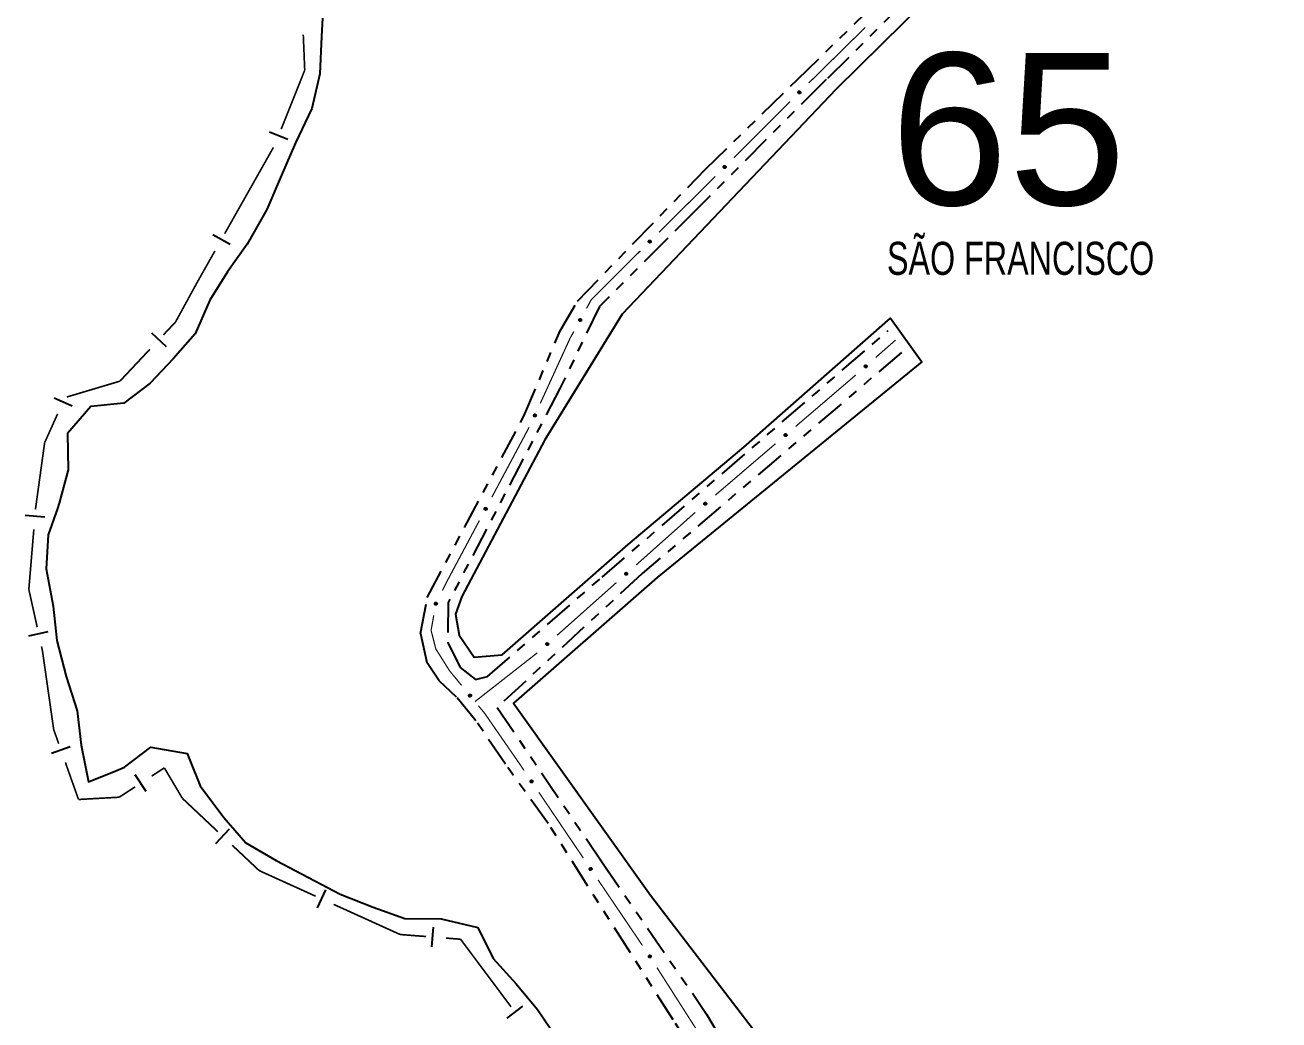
# Model space of a CAD drawing. Extents: x 207981 to 210201, y 4876477 to 4878908.
# Drawn here: x 208792.9 to 208982.8, y 4878590.2 to 4878740.9 of the extents above; entities that cross this region are included whole.
import ezdxf

# ---------------------------------------------------------------- set-up
doc = ezdxf.new("R2010")
doc.units = 0
doc.header["$LTSCALE"] = 1.5
doc.header["$MEASUREMENT"] = 0
doc.linetypes.add('TRACO_25', pattern=[8, 3, -1, 1, -1, 1, -1])
for name, color, linetype in [('HD-CURSO-PERENE', 170, 'CONTINUOUS'), ('LM-LIM-SETORES-BAIRROS', 250, 'CONTINUOUS'), ('LM-TXT-LSB', 7, 'CONTINUOUS'), ('RU-QUADRA', 210, 'CONTINUOUS'), ('SV-EIXO-RUA-N-PAV', 6, 'CONTINUOUS'), ('SV-RUA-NAO-PAV', 7, 'CONTINUOUS')]:
    doc.layers.add(name, color=color, linetype=linetype)
doc.styles.add('ARIAL', font='ARIAL.SHX')
doc.styles.add('SWIS', font='swissko.ttf')

msp = doc.modelspace()

# ---------------------------------------------------------------- linework, layer by layer
at = {"layer": 'HD-CURSO-PERENE', "linetype": 'Continuous'}
msp.add_polyline3d([(208837.975693, 4878741.917554, 2.24908), (208837.834932, 4878739.183551, 2.24908), (208837.543589, 4878733.514832, 2.24908), (208836.352268, 4878728.275995, 2.24908), (208833.870841, 4878723.057124, 2.24908), (208831.749519, 4878718.158188, 2.24908), (208829.548124, 4878712.969317, 2.24908), (208826.57665, 4878707.73044, 2.24908), (208823.565408, 4878703.501332, 2.24908), (208820.904184, 4878699.222244, 2.24908), (208818.672809, 4878694.133349, 2.24908), (208815.341644, 4878690.354132, 2.24908), (208811.880484, 4878686.644896, 2.24908), (208807.879438, 4878683.625491, 2.24908), (208802.898897, 4878683.13549, 2.24908), (208799.36764, 4878679.036341, 2.24908), (208799.436367, 4878673.537591, 2.24908), (208798.115082, 4878668.498706, 2.24908), (208797.83619, 4878667.704058, 2.24908), (208796.423816, 4878663.679762, 2.24908), (208796.112594, 4878658.540922, 2.24908), (208797.171373, 4878652.902227, 2.24908), (208797.750209, 4878647.683425, 2.24908), (208799.149065, 4878642.244692, 2.24908), (208800.797993, 4878637.025915, 2.24908), (208801.406838, 4878631.837107, 2.24908), (208802.535645, 4878626.288393, 2.24908), (208806.678416, 4878627.957056, 2.24908), (208807.996625, 4878628.488017, 2.24908), (208811.977681, 4878631.55741, 2.24908), (208817.47793, 4878630.597752, 2.24908), (208817.902352, 4878629.543895, 2.24908), (208819.466953, 4878625.658919, 2.24908), (208823.00615, 4878620.90008, 2.24908), (208826.38554, 4878617.031035, 2.24908), (208830.95531, 4878614.351747, 2.24908), (208835.855138, 4878611.802437, 2.24908), (208840.624957, 4878609.263121, 2.24908), (208845.64493, 4878607.293682, 2.24908), (208850.454941, 4878605.564184, 2.24908), (208855.965412, 4878605.554311, 2.24908), (208861.49558, 4878604.234735, 2.24908), (208863.82468, 4878599.505862, 2.24908), (208867.314097, 4878595.706804, 2.24908), (208870.513469, 4878591.827757, 2.24908), (208873.402729, 4878587.578788, 2.24908)], dxfattribs=at)
at = {"layer": 'LM-LIM-SETORES-BAIRROS', "const_width": 0.25}
for points in [[(208835.061661, 4878739.429955), (208835.266967, 4878734.434172)], [(208835.061661, 4878739.429955), (208835.266967, 4878734.434172)], [(208835.2822, 4878734.063509), (208831.710448, 4878725.121435)], [(208835.2822, 4878734.063509), (208831.710448, 4878725.121435)], [(208835.266967, 4878734.434172), (208835.2822, 4878734.063509)], [(208835.266967, 4878734.434172), (208835.2822, 4878734.063509)], [(208830.538933, 4878722.36361), (208823.16125, 4878709.303373)], [(208830.538933, 4878722.36361), (208823.16125, 4878709.303373)], [(208821.685713, 4878706.691325), (208819.226486, 4878702.337913)], [(208821.685713, 4878706.691325), (208819.226486, 4878702.337913)], [(208818.953322, 4878701.854349), (208815.867305, 4878696.196649)], [(208818.953322, 4878701.854349), (208815.867305, 4878696.196649)], [(208819.226486, 4878702.337913), (208818.953322, 4878701.854349)], [(208819.226486, 4878702.337913), (208818.953322, 4878701.854349)], [(208815.867305, 4878696.196649), (208815.723435, 4878695.932888)], [(208815.867305, 4878696.196649), (208815.723435, 4878695.932888)], [(208815.723435, 4878695.932888), (208813.874484, 4878693.965919)], [(208815.723435, 4878695.932888), (208813.874484, 4878693.965919)], [(208811.819754, 4878691.780036), (208807.710294, 4878687.408271)], [(208811.819754, 4878691.780036), (208807.710294, 4878687.408271)], [(208807.289838, 4878686.960977), (208799.252618, 4878684.567231)], [(208807.289838, 4878686.960977), (208799.252618, 4878684.567231)], [(208807.710294, 4878687.408271), (208807.289838, 4878686.960977)], [(208807.710294, 4878687.408271), (208807.289838, 4878686.960977)], [(208797.861681, 4878682.01419), (208796.220223, 4878678.366504)], [(208797.861681, 4878682.01419), (208796.220223, 4878678.366504)], [(208795.895216, 4878677.644267), (208794.637058, 4878668.522623)], [(208795.895216, 4878677.644267), (208794.637058, 4878668.522623)], [(208796.220223, 4878678.366504), (208795.895216, 4878677.644267)], [(208796.220223, 4878678.366504), (208795.895216, 4878677.644267)], [(208794.527273, 4878667.726685), (208794.510952, 4878667.530837)], [(208794.527273, 4878667.726685), (208794.510952, 4878667.530837)], [(208794.637058, 4878668.522623), (208794.527273, 4878667.726685)], [(208794.637058, 4878668.522623), (208794.527273, 4878667.726685)], [(208794.261816, 4878664.5412), (208793.514407, 4878655.572288)], [(208794.261816, 4878664.5412), (208793.514407, 4878655.572288)], [(208793.514407, 4878655.572288), (208793.501317, 4878655.415205)], [(208793.514407, 4878655.572288), (208793.501317, 4878655.415205)], [(208793.501317, 4878655.415205), (208794.768705, 4878649.711957)], [(208793.501317, 4878655.415205), (208794.768705, 4878649.711957)], [(208795.419496, 4878646.783395), (208795.55323, 4878646.181594)], [(208795.419496, 4878646.783395), (208795.55323, 4878646.181594)], [(208795.55323, 4878646.181594), (208797.163103, 4878634.912486)], [(208795.55323, 4878646.181594), (208797.163103, 4878634.912486)], [(208797.163103, 4878634.912486), (208797.263158, 4878634.212099)], [(208797.163103, 4878634.912486), (208797.263158, 4878634.212099)], [(208797.263158, 4878634.212099), (208798.029793, 4878632.051581)], [(208797.263158, 4878634.212099), (208798.029793, 4878632.051581)], [(208799.033023, 4878629.224298), (208800.705072, 4878624.512159)], [(208799.033023, 4878629.224298), (208800.705072, 4878624.512159)], [(208812.109175, 4878627.156016), (208813.786062, 4878628.245992)], [(208812.109175, 4878627.156016), (208813.786062, 4878628.245992)], [(208813.786062, 4878628.245992), (208814.020451, 4878628.398345)], [(208813.786062, 4878628.245992), (208814.020451, 4878628.398345)], [(208814.020451, 4878628.398345), (208816.426946, 4878624.337384)], [(208814.020451, 4878628.398345), (208816.426946, 4878624.337384)], [(208800.705072, 4878624.512159), (208801.024999, 4878623.610547)], [(208800.705072, 4878624.512159), (208801.024999, 4878623.610547)], [(208801.024999, 4878623.610547), (208807.059004, 4878623.945771)], [(208801.024999, 4878623.610547), (208807.059004, 4878623.945771)], [(208807.059004, 4878623.945771), (208807.180739, 4878623.952532)], [(208807.059004, 4878623.945771), (208807.180739, 4878623.952532)], [(208807.180739, 4878623.952532), (208809.593844, 4878625.52105)], [(208807.180739, 4878623.952532), (208809.593844, 4878625.52105)], [(208816.426946, 4878624.337384), (208816.756335, 4878623.78154)], [(208816.426946, 4878624.337384), (208816.756335, 4878623.78154)], [(208816.756335, 4878623.78154), (208822.111437, 4878618.741444)], [(208816.756335, 4878623.78154), (208822.111437, 4878618.741444)], [(208824.296037, 4878616.68535), (208827.937037, 4878613.258526)], [(208824.296037, 4878616.68535), (208827.937037, 4878613.258526)], [(208827.937037, 4878613.258526), (208828.383845, 4878612.838001)], [(208827.937037, 4878613.258526), (208828.383845, 4878612.838001)], [(208828.383845, 4878612.838001), (208836.93296, 4878608.962755)], [(208828.383845, 4878612.838001), (208836.93296, 4878608.962755)], [(208839.665348, 4878607.724185), (208849.684105, 4878603.182762)], [(208839.665348, 4878607.724185), (208849.684105, 4878603.182762)], [(208849.684105, 4878603.182762), (208849.726977, 4878603.163329)], [(208849.684105, 4878603.182762), (208849.726977, 4878603.163329)], [(208849.726977, 4878603.163329), (208853.667804, 4878602.854244)], [(208849.726977, 4878603.163329), (208853.667804, 4878602.854244)], [(208856.658619, 4878602.61967), (208858.652495, 4878602.463287)], [(208856.658619, 4878602.61967), (208858.652495, 4878602.463287)], [(208858.652495, 4878602.463287), (208858.878326, 4878602.445576)], [(208858.652495, 4878602.463287), (208858.878326, 4878602.445576)], [(208858.878326, 4878602.445576), (208866.524481, 4878592.213372)], [(208858.878326, 4878602.445576), (208866.524481, 4878592.213372)]]:
    msp.add_lwpolyline(points, dxfattribs=at)
at = {"layer": 'LM-LIM-SETORES-BAIRROS'}
for points in [[(208829.946524, 4878724.749181), (208832.732499, 4878723.636373)], [(208829.946524, 4878724.749181), (208832.732499, 4878723.636373)], [(208821.363381, 4878709.170458), (208823.975428, 4878707.694922)], [(208821.363381, 4878709.170458), (208823.975428, 4878707.694922)], [(208812.096633, 4878694.264657), (208814.282516, 4878692.209927)], [(208812.096633, 4878694.264657), (208814.282516, 4878692.209927)], [(208797.314529, 4878684.45358), (208800.050293, 4878683.222486)], [(208797.314529, 4878684.45358), (208800.050293, 4878683.222486)], [(208792.933088, 4878666.65886), (208795.922726, 4878666.409723)], [(208792.933088, 4878666.65886), (208795.922726, 4878666.409723)], [(208793.521355, 4878648.410374), (208796.449916, 4878649.061165)], [(208793.521355, 4878648.410374), (208796.449916, 4878649.061165)], [(208796.950562, 4878630.607538), (208799.777845, 4878631.610768)], [(208796.950562, 4878630.607538), (208799.777845, 4878631.610768)], [(208811.24977, 4878624.808373), (208809.614805, 4878627.323704)], [(208811.24977, 4878624.808373), (208809.614805, 4878627.323704)], [(208821.81159, 4878616.963779), (208823.867684, 4878619.148379)], [(208821.81159, 4878616.963779), (208823.867684, 4878619.148379)], [(208837.224471, 4878607.183704), (208838.463041, 4878609.916092)], [(208837.224471, 4878607.183704), (208838.463041, 4878609.916092)], [(208854.547455, 4878601.280645), (208854.782029, 4878604.27146)], [(208854.547455, 4878601.280645), (208854.782029, 4878604.27146)], [(208865.921501, 4878590.514426), (208868.324653, 4878592.310215)], [(208865.921501, 4878590.514426), (208868.324653, 4878592.310215)]]:
    msp.add_lwpolyline(points, dxfattribs=at)
at = {"layer": 'RU-QUADRA', "linetype": 'Continuous', "flags": 128}
msp.add_lwpolyline([(208964.06199, 4878786.602802), (208942.290119, 4878765.909845), (208946.519459, 4878761.510939), (208915.749769, 4878731.207126), (208883.349053, 4878697.09414), (208871.653628, 4878678.088192), (208859.087024, 4878654.333303), (208858.136329, 4878651.693881), (208858.645628, 4878648.494619), (208860.95505, 4878645.155429), (208865.1855, 4878645.525441), (208884.28103, 4878662.252074), (208901.795954, 4878676.959131), (208923.982403, 4878696.495196), (208928.711273, 4878689.886803), (208888.630238, 4878657.24331)], dxfattribs=at)
at = {"layer": 'RU-QUADRA', "linetype": 'Continuous'}
msp.add_lwpolyline([(208888.630238, 4878657.24331), (208866.903948, 4878638.21714), (208887.636, 4878609.109), (208911.443776, 4878578.031817), (208915.072365, 4878570.623581), (208920.058738, 4878553.187654), (208922.505468, 4878538.221109), (208927.360963, 4878517.056026), (208945.544921, 4878527.359097), (208953.606712, 4878532.083207), (208962.6487, 4878537.292228), (208983.433652, 4878550.909606), (209012.599132, 4878568.252632), (209027.653565, 4878577.204634), (209030.354632, 4878580.79388), (209030.385895, 4878586.21265), (209020.774007, 4878608.66759), (209017.43182, 4878616.475484), (209019.056587, 4878618.324129), (209022.049796, 4878619.42689), (209023.811533, 4878620.067765)], dxfattribs=at)
at = {"layer": 'SV-EIXO-RUA-N-PAV', "const_width": 0.18}
for points in [[(208920.157897, 4878740.532795), (208911.603913, 4878732.116778)], [(208908.770675, 4878729.293184), (208900.277605, 4878720.815698)], [(208897.446582, 4878717.989869), (208893.907803, 4878714.457583)], [(208893.529199, 4878714.079674), (208888.942613, 4878709.523329)], [(208893.907803, 4878714.457583), (208893.529199, 4878714.079674)], [(208886.104846, 4878706.704273), (208879.010428, 4878699.656632)], [(208878.698959, 4878699.347216), (208877.947278, 4878697.979156)], [(208879.010428, 4878699.656632), (208878.698959, 4878699.347216)], [(208876.021082, 4878694.473479), (208875.539533, 4878693.59706)], [(208875.439565, 4878693.41512), (208870.951352, 4878683.600236)], [(208875.539533, 4878693.59706), (208875.439565, 4878693.41512)], [(208921.73721, 4878690.53945), (208924.741373, 4878693.180473)], [(208924.741373, 4878693.180473), (208924.748755, 4878693.186962)], [(208909.614108, 4878680.098093), (208918.732068, 4878687.899555)], [(208869.259087, 4878679.976777), (208863.6143, 4878669.387331)], [(208897.456829, 4878669.696143), (208906.574788, 4878677.497605)], [(208861.732704, 4878665.857515), (208857.028714, 4878657.032977)], [(208885.454354, 4878659.116811), (208894.417829, 4878667.095289)], [(208856.893617, 4878656.779538), (208856.127628, 4878655.247561)], [(208857.028714, 4878657.032977), (208856.893617, 4878656.779538)], [(208873.503054, 4878648.47884), (208882.466529, 4878656.457318)], [(208854.82309, 4878651.509559), (208854.473708, 4878649.540313)], [(208854.473708, 4878649.540313), (208854.416478, 4878649.217746)], [(208854.416478, 4878649.217746), (208855.078786, 4878646.628722)], [(208855.078786, 4878646.628722), (208855.133545, 4878646.414667)], [(208855.133545, 4878646.414667), (208857.142077, 4878643.213568)], [(208861.060208, 4878638.429153), (208870.504879, 4878645.831734)], [(208857.142077, 4878643.213568), (208857.219556, 4878643.090086)], [(208857.219556, 4878643.090086), (208859.037938, 4878640.890068)], [(208861.586277, 4878637.806893), (208862.223362, 4878637.036099)], [(208862.223362, 4878637.036099), (208862.499774, 4878636.701675)], [(208862.499774, 4878636.701675), (208867.938254, 4878628.831874)], [(208867.938254, 4878628.831874), (208868.040742, 4878628.683567)], [(208868.040742, 4878628.683567), (208868.499887, 4878628.004496)], [(208870.740365, 4878624.690849), (208877.461797, 4878614.749906)], [(208879.702275, 4878611.436259), (208886.423708, 4878601.495316)], [(208888.616343, 4878598.150221), (208895.076347, 4878588.03744)]]:
    msp.add_lwpolyline(points, dxfattribs=at)
at = {"layer": 'SV-EIXO-RUA-N-PAV'}
for points in [[(208910.365644, 4878730.729692), (208910.366292, 4878730.680788), (208910.356849, 4878730.638625), (208910.338851, 4878730.605726), (208910.315367, 4878730.580801), (208910.288468, 4878730.558007), (208910.256279, 4878730.541009), (208910.216374, 4878730.530058), (208910.167321, 4878730.529063), (208910.124765, 4878730.541576), (208910.091567, 4878730.557495), (208910.064166, 4878730.580487), (208910.042461, 4878730.606988), (208910.025911, 4878730.641008), (208910.015207, 4878730.681556), (208910.015401, 4878730.730905), (208910.024942, 4878730.772177), (208910.043186, 4878730.803542), (208910.066475, 4878730.830942), (208910.094215, 4878730.853883), (208910.125909, 4878730.870386), (208910.166754, 4878730.88109), (208910.215459, 4878730.880253), (208910.256731, 4878730.871207), (208910.288344, 4878730.853408), (208910.314803, 4878730.829872), (208910.337993, 4878730.803172), (208910.356427, 4878730.771526), (208910.365644, 4878730.729692)], [(208899.041551, 4878719.426378), (208899.042199, 4878719.377474), (208899.032756, 4878719.33531), (208899.014758, 4878719.302411), (208898.991274, 4878719.277486), (208898.964376, 4878719.254692), (208898.932187, 4878719.237695), (208898.892282, 4878719.226743), (208898.843229, 4878719.225748), (208898.800672, 4878719.238261), (208898.767474, 4878719.25418), (208898.740074, 4878719.277172), (208898.718369, 4878719.303673), (208898.701818, 4878719.337693), (208898.691114, 4878719.378241), (208898.691308, 4878719.42759), (208898.70085, 4878719.468862), (208898.719094, 4878719.500227), (208898.742383, 4878719.527627), (208898.770122, 4878719.550569), (208898.801816, 4878719.567072), (208898.842661, 4878719.577775), (208898.891366, 4878719.576938), (208898.932638, 4878719.567892), (208898.964251, 4878719.550093), (208898.99071, 4878719.526558), (208899.0139, 4878719.499857), (208899.032334, 4878719.468211), (208899.041551, 4878719.426378)], [(208887.703243, 4878708.136966), (208887.703774, 4878708.088061), (208887.69423, 4878708.04592), (208887.676154, 4878708.013064), (208887.65261, 4878707.988195), (208887.625657, 4878707.965466), (208887.593428, 4878707.948545), (208887.553497, 4878707.937689), (208887.504441, 4878707.936811), (208887.461915, 4878707.949425), (208887.428755, 4878707.965424), (208887.40141, 4878707.988481), (208887.379768, 4878708.015034), (208887.363299, 4878708.049094), (208887.352692, 4878708.089667), (208887.353004, 4878708.139016), (208887.362644, 4878708.180265), (208887.380962, 4878708.211586), (208887.404317, 4878708.23893), (208887.432111, 4878708.261805), (208887.463844, 4878708.278233), (208887.504715, 4878708.288838), (208887.553417, 4878708.287885), (208887.594668, 4878708.27874), (208887.626238, 4878708.260866), (208887.652642, 4878708.237267), (208887.675767, 4878708.210512), (208887.694125, 4878708.178822), (208887.703243, 4878708.136966)], [(208877.149845, 4878696.299233), (208877.164165, 4878696.252468), (208877.16691, 4878696.209347), (208877.158848, 4878696.172724), (208877.143284, 4878696.142218), (208877.123848, 4878696.112803), (208877.097708, 4878696.08747), (208877.062468, 4878696.065779), (208877.015657, 4878696.051085), (208876.971299, 4878696.051177), (208876.934971, 4878696.05716), (208876.902227, 4878696.071557), (208876.873968, 4878696.090917), (208876.848551, 4878696.11894), (208876.826919, 4878696.154867), (208876.813282, 4878696.202295), (208876.810882, 4878696.244587), (208876.81961, 4878696.279807), (208876.834292, 4878696.312633), (208876.854496, 4878696.342426), (208876.880298, 4878696.367146), (208876.91651, 4878696.388862), (208876.9635, 4878696.4017), (208877.005654, 4878696.404576), (208877.040987, 4878696.396345), (208877.072979, 4878696.381163), (208877.10272, 4878696.362026), (208877.129279, 4878696.33681), (208877.149845, 4878696.299233)], [(208920.054537, 4878689.206748), (208920.056984, 4878689.255595), (208920.069077, 4878689.297076), (208920.08912, 4878689.32877), (208920.114135, 4878689.352159), (208920.142422, 4878689.373205), (208920.175622, 4878689.388132), (208920.21614, 4878689.396537), (208920.265157, 4878689.394425), (208920.306837, 4878689.379245), (208920.338961, 4878689.361257), (208920.364852, 4878689.336577), (208920.384836, 4878689.308756), (208920.399201, 4878689.273757), (208920.407317, 4878689.232612), (208920.404001, 4878689.183375), (208920.391867, 4878689.142789), (208920.371675, 4878689.112642), (208920.346699, 4878689.08677), (208920.317563, 4878689.06563), (208920.284889, 4878689.051165), (208920.243448, 4878689.043068), (208920.194894, 4878689.046985), (208920.154277, 4878689.058625), (208920.123854, 4878689.078388), (208920.098936, 4878689.103551), (208920.077483, 4878689.131665), (208920.061089, 4878689.164414), (208920.054537, 4878689.206748)], [(208870.279479, 4878681.866274), (208870.297195, 4878681.820687), (208870.3031, 4878681.777884), (208870.29775, 4878681.740767), (208870.284469, 4878681.709201), (208870.267246, 4878681.678438), (208870.243038, 4878681.651253), (208870.209486, 4878681.627032), (208870.163881, 4878681.608939), (208870.119637, 4878681.605772), (208870.082967, 4878681.60907), (208870.049254, 4878681.621023), (208870.019649, 4878681.638255), (208869.992243, 4878681.664335), (208869.968029, 4878681.698576), (208869.950946, 4878681.744874), (208869.945445, 4878681.786876), (208869.951563, 4878681.822641), (208869.963794, 4878681.856458), (208869.981754, 4878681.887654), (208870.005671, 4878681.914203), (208870.04019, 4878681.93852), (208870.08611, 4878681.954776), (208870.127939, 4878681.96074), (208870.16378, 4878681.955127), (208870.196802, 4878681.942335), (208870.227868, 4878681.925435), (208870.256208, 4878681.902239), (208870.279479, 4878681.866274)], [(208907.91371, 4878678.788082), (208907.916813, 4878678.836892), (208907.92946, 4878678.878207), (208907.949927, 4878678.90963), (208907.975254, 4878678.932681), (208908.00382, 4878678.953346), (208908.037217, 4878678.967826), (208908.077844, 4878678.975686), (208908.126829, 4878678.972917), (208908.168301, 4878678.957179), (208908.200181, 4878678.938762), (208908.225738, 4878678.913737), (208908.245348, 4878678.88565), (208908.259242, 4878678.850461), (208908.266806, 4878678.809212), (208908.262829, 4878678.760023), (208908.250152, 4878678.719604), (208908.229558, 4878678.68973), (208908.204237, 4878678.664196), (208908.17482, 4878678.643448), (208908.141954, 4878678.629424), (208908.100409, 4878678.621883), (208908.051912, 4878678.626451), (208908.011454, 4878678.638634), (208907.981299, 4878678.658804), (208907.956721, 4878678.684299), (208907.935647, 4878678.712698), (208907.919693, 4878678.745664), (208907.91371, 4878678.788082)], [(208862.83823, 4878667.697433), (208862.853142, 4878667.650853), (208862.856433, 4878667.607771), (208862.848835, 4878667.571048), (208862.83366, 4878667.540348), (208862.814598, 4878667.510688), (208862.788781, 4878667.485026), (208862.753819, 4878667.46289), (208862.707198, 4878667.447603), (208862.662843, 4878667.447133), (208862.626442, 4878667.452655), (208862.593518, 4878667.466635), (208862.565016, 4878667.485636), (208862.539246, 4878667.513334), (208862.51716, 4878667.548984), (208862.502923, 4878667.596235), (208862.499986, 4878667.638494), (208862.508267, 4878667.673821), (208862.522532, 4878667.706831), (208862.542356, 4878667.736878), (208862.567843, 4878667.761923), (208862.603777, 4878667.784096), (208862.6506, 4878667.797529), (208862.692715, 4878667.80094), (208862.728149, 4878667.793157), (208862.760332, 4878667.778381), (208862.790312, 4878667.759624), (208862.817189, 4878667.734746), (208862.83823, 4878667.697433)], [(208895.756431, 4878668.386132), (208895.759534, 4878668.434941), (208895.772181, 4878668.476257), (208895.792648, 4878668.507679), (208895.817974, 4878668.530731), (208895.846541, 4878668.551395), (208895.879938, 4878668.565875), (208895.920565, 4878668.573736), (208895.96955, 4878668.570967), (208896.011022, 4878668.555229), (208896.042902, 4878668.536812), (208896.068459, 4878668.511787), (208896.088069, 4878668.4837), (208896.101963, 4878668.448511), (208896.109527, 4878668.407262), (208896.10555, 4878668.358073), (208896.092873, 4878668.317654), (208896.072278, 4878668.28778), (208896.046957, 4878668.262246), (208896.017541, 4878668.241498), (208895.984675, 4878668.227473), (208895.94313, 4878668.219933), (208895.894632, 4878668.224501), (208895.854175, 4878668.236684), (208895.82402, 4878668.256854), (208895.799442, 4878668.282349), (208895.778368, 4878668.310748), (208895.762414, 4878668.343714), (208895.756431, 4878668.386132)], [(208883.779929, 4878657.77376), (208883.782075, 4878657.822621), (208883.793912, 4878657.864176), (208883.81376, 4878657.895994), (208883.83863, 4878657.919537), (208883.866786, 4878657.940757), (208883.899893, 4878657.955888), (208883.940359, 4878657.964542), (208883.989389, 4878657.962733), (208884.031161, 4878657.94781), (208884.063395, 4878657.93002), (208884.089438, 4878657.9055), (208884.109593, 4878657.877803), (208884.124173, 4878657.842893), (208884.132543, 4878657.801799), (208884.129531, 4878657.752542), (208884.117647, 4878657.711882), (208884.097642, 4878657.681611), (208884.072825, 4878657.655586), (208884.04382, 4878657.634267), (208884.011236, 4878657.619601), (208883.969846, 4878657.611248), (208883.921268, 4878657.614866), (208883.88058, 4878657.626255), (208883.850036, 4878657.645831), (208883.824964, 4878657.670839), (208883.803337, 4878657.698821), (208883.786742, 4878657.731468), (208883.779929, 4878657.77376)], [(208855.267032, 4878653.381634), (208855.295608, 4878653.341942), (208855.31205, 4878653.301985), (208855.316172, 4878653.264712), (208855.311227, 4878653.230825), (208855.302262, 4878653.196727), (208855.285639, 4878653.164343), (208855.259228, 4878653.132487), (208855.219613, 4878653.103542), (208855.177574, 4878653.089388), (208855.141248, 4878653.083392), (208855.105615, 4878653.086515), (208855.072636, 4878653.095778), (208855.039569, 4878653.114157), (208855.007547, 4878653.141238), (208854.979406, 4878653.181777), (208854.963555, 4878653.22106), (208854.960514, 4878653.257217), (208854.96388, 4878653.29302), (208854.97345, 4878653.327722), (208854.98995, 4878653.359417), (208855.017274, 4878653.391608), (208855.057654, 4878653.418853), (208855.096654, 4878653.43511), (208855.132759, 4878653.438658), (208855.167932, 4878653.43455), (208855.202242, 4878653.425975), (208855.235491, 4878653.41062), (208855.267032, 4878653.381634)], [(208871.828629, 4878647.13579), (208871.830775, 4878647.184651), (208871.842612, 4878647.226206), (208871.862459, 4878647.258023), (208871.88733, 4878647.281566), (208871.915486, 4878647.302786), (208871.948593, 4878647.317917), (208871.989059, 4878647.326571), (208872.038088, 4878647.324762), (208872.07986, 4878647.309839), (208872.112095, 4878647.292049), (208872.138137, 4878647.26753), (208872.158293, 4878647.239832), (208872.172873, 4878647.204922), (208872.181243, 4878647.163829), (208872.17823, 4878647.114571), (208872.166347, 4878647.073912), (208872.146341, 4878647.04364), (208872.121525, 4878647.017615), (208872.09252, 4878646.996296), (208872.059936, 4878646.98163), (208872.018546, 4878646.973278), (208871.969968, 4878646.976895), (208871.92928, 4878646.988285), (208871.898736, 4878647.00786), (208871.873664, 4878647.032869), (208871.852037, 4878647.06085), (208871.835441, 4878647.093497), (208871.828629, 4878647.13579)], [(208860.30542, 4878639.529359), (208860.35417, 4878639.525426), (208860.395264, 4878639.512076), (208860.426334, 4878639.491077), (208860.44895, 4878639.465362), (208860.469125, 4878639.436447), (208860.483034, 4878639.402808), (208860.490202, 4878639.362053), (208860.486599, 4878639.313123), (208860.470157, 4878639.271925), (208860.451199, 4878639.240363), (208860.425742, 4878639.215236), (208860.397325, 4878639.196107), (208860.361905, 4878639.182815), (208860.320533, 4878639.175955), (208860.271419, 4878639.180768), (208860.231221, 4878639.194132), (208860.201703, 4878639.215233), (208860.176604, 4878639.240985), (208860.15636, 4878639.270751), (208860.142897, 4878639.30385), (208860.136065, 4878639.345519), (208860.141459, 4878639.393931), (208860.15433, 4878639.434175), (208860.17501, 4878639.463982), (208860.20092, 4878639.488122), (208860.229674, 4878639.50871), (208860.262907, 4878639.524099), (208860.30542, 4878639.529359)], [(208869.63084, 4878626.528357), (208869.678986, 4878626.51976), (208869.718608, 4878626.502526), (208869.747518, 4878626.47864), (208869.76756, 4878626.450872), (208869.784865, 4878626.420154), (208869.79548, 4878626.385335), (208869.7987, 4878626.344079), (208869.790415, 4878626.295721), (208869.770092, 4878626.256293), (208869.748191, 4878626.226697), (208869.720439, 4878626.204131), (208869.690317, 4878626.18782), (208869.653784, 4878626.17799), (208869.611944, 4878626.175135), (208869.563519, 4878626.184643), (208869.524791, 4878626.201805), (208869.497435, 4878626.225643), (208869.474925, 4878626.253686), (208869.457634, 4878626.285259), (208869.447412, 4878626.319498), (208869.444613, 4878626.36163), (208869.45463, 4878626.4093), (208869.471307, 4878626.448123), (208869.494754, 4878626.475806), (208869.522862, 4878626.497346), (208869.553461, 4878626.515077), (208869.588018, 4878626.527204), (208869.63084, 4878626.528357)], [(208878.59275, 4878613.273767), (208878.640897, 4878613.26517), (208878.680519, 4878613.247936), (208878.709428, 4878613.22405), (208878.729471, 4878613.196282), (208878.746776, 4878613.165564), (208878.75739, 4878613.130744), (208878.76061, 4878613.089489), (208878.752325, 4878613.041131), (208878.732003, 4878613.001702), (208878.710102, 4878612.972107), (208878.68235, 4878612.94954), (208878.652227, 4878612.933229), (208878.615694, 4878612.9234), (208878.573854, 4878612.920545), (208878.52543, 4878612.930053), (208878.486702, 4878612.947215), (208878.459346, 4878612.971053), (208878.436835, 4878612.999096), (208878.419544, 4878613.030668), (208878.409322, 4878613.064908), (208878.406523, 4878613.107039), (208878.416541, 4878613.15471), (208878.433217, 4878613.193532), (208878.456664, 4878613.221216), (208878.484772, 4878613.242756), (208878.515371, 4878613.260487), (208878.549928, 4878613.272614), (208878.59275, 4878613.273767)], [(208887.555096, 4878600.016029), (208887.603002, 4878600.00618), (208887.642161, 4878599.987918), (208887.670438, 4878599.963287), (208887.68975, 4878599.935006), (208887.706249, 4878599.903847), (208887.715952, 4878599.868763), (208887.718095, 4878599.827438), (208887.708552, 4878599.779312), (208887.687209, 4878599.740426), (208887.664544, 4878599.711412), (208887.636213, 4878599.689577), (208887.605676, 4878599.674056), (208887.568899, 4878599.665183), (208887.526999, 4878599.663419), (208887.478838, 4878599.674186), (208887.440571, 4878599.692352), (208887.413845, 4878599.716895), (208887.392074, 4878599.745516), (208887.375612, 4878599.777528), (208887.366286, 4878599.812022), (208887.364586, 4878599.854212), (208887.375843, 4878599.901606), (208887.393525, 4878599.93998), (208887.417686, 4878599.967043), (208887.446346, 4878599.987843), (208887.477397, 4878600.00477), (208887.512258, 4878600.015992), (208887.555096, 4878600.016029)]]:
    msp.add_lwpolyline(points, close=True, dxfattribs=at)
for points in [[(208910.166754, 4878730.88109), (208910.015207, 4878730.681556)], [(208910.125909, 4878730.870386), (208910.015401, 4878730.730905)], [(208910.144115, 4878730.870164), (208910.020467, 4878730.71204)], [(208910.189469, 4878730.876876), (208910.022352, 4878730.663795)], [(208910.107439, 4878730.858619), (208910.024367, 4878730.75642)], [(208910.094215, 4878730.853883), (208910.024942, 4878730.772177)], [(208910.215459, 4878730.880253), (208910.025911, 4878730.641008)], [(208910.233851, 4878730.874906), (208910.036792, 4878730.628082)], [(208910.256731, 4878730.871207), (208910.042461, 4878730.606988)], [(208910.269538, 4878730.8604), (208910.055096, 4878730.596224)], [(208910.288344, 4878730.853408), (208910.064166, 4878730.580487)], [(208910.29943, 4878730.84011), (208910.077265, 4878730.572082)], [(208910.314803, 4878730.829872), (208910.091567, 4878730.557495)], [(208910.324492, 4878730.813071), (208910.112947, 4878730.551787)], [(208910.337993, 4878730.803172), (208910.124765, 4878730.541576)], [(208910.343762, 4878730.784108), (208910.149599, 4878730.538246)], [(208910.356427, 4878730.771526), (208910.167321, 4878730.529063)], [(208910.35917, 4878730.751288), (208910.193013, 4878730.533382)], [(208910.365644, 4878730.729692), (208910.216374, 4878730.530058)], [(208910.364915, 4878730.70304), (208910.241264, 4878730.541056)], [(208910.366292, 4878730.680788), (208910.256279, 4878730.541009)], [(208910.361013, 4878730.65673), (208910.277942, 4878730.55646)], [(208910.356849, 4878730.638625), (208910.288468, 4878730.558007)], [(208898.842661, 4878719.577775), (208898.691114, 4878719.378241)], [(208898.801816, 4878719.567072), (208898.691308, 4878719.42759)], [(208898.820022, 4878719.566849), (208898.696374, 4878719.408725)], [(208898.865377, 4878719.573561), (208898.698259, 4878719.36048)], [(208898.783346, 4878719.555304), (208898.700274, 4878719.453105)], [(208898.770122, 4878719.550569), (208898.70085, 4878719.468862)], [(208898.891366, 4878719.576938), (208898.701818, 4878719.337693)], [(208898.909758, 4878719.571591), (208898.7127, 4878719.324767)], [(208898.932638, 4878719.567892), (208898.718369, 4878719.303673)], [(208898.945445, 4878719.557085), (208898.731003, 4878719.29291)], [(208898.964251, 4878719.550093), (208898.740074, 4878719.277172)], [(208898.975337, 4878719.536796), (208898.753172, 4878719.268768)], [(208898.99071, 4878719.526558), (208898.767474, 4878719.25418)], [(208899.000399, 4878719.509756), (208898.788854, 4878719.248473)], [(208899.0139, 4878719.499857), (208898.800672, 4878719.238261)], [(208899.019669, 4878719.480793), (208898.825506, 4878719.234931)], [(208899.032334, 4878719.468211), (208898.843229, 4878719.225748)], [(208899.035077, 4878719.447973), (208898.868921, 4878719.230067)], [(208899.041551, 4878719.426378), (208898.892282, 4878719.226743)], [(208899.040822, 4878719.399725), (208898.917171, 4878719.237741)], [(208899.042199, 4878719.377474), (208898.932187, 4878719.237695)], [(208899.03692, 4878719.353415), (208898.95385, 4878719.253146)], [(208899.032756, 4878719.33531), (208898.964376, 4878719.254692)], [(208887.504715, 4878708.288838), (208887.352692, 4878708.089667)], [(208887.463844, 4878708.278233), (208887.353004, 4878708.139016)], [(208887.48205, 4878708.277966), (208887.358024, 4878708.120138)], [(208887.52742, 4878708.28457), (208887.359795, 4878708.071889)], [(208887.445347, 4878708.266509), (208887.362031, 4878708.164509)], [(208887.432111, 4878708.261805), (208887.362644, 4878708.180265)], [(208887.553417, 4878708.287885), (208887.363299, 4878708.049094)], [(208887.571797, 4878708.282494), (208887.374149, 4878708.036141)], [(208887.594668, 4878708.27874), (208887.379768, 4878708.015034)], [(208887.607449, 4878708.267903), (208887.392376, 4878708.00424)], [(208887.626238, 4878708.260866), (208887.40141, 4878707.988481)], [(208887.637293, 4878708.247542), (208887.414488, 4878707.980046)], [(208887.652642, 4878708.237267), (208887.428755, 4878707.965424)], [(208887.66229, 4878708.220443), (208887.450121, 4878707.959665)], [(208887.675767, 4878708.210512), (208887.461915, 4878707.949425)], [(208887.681491, 4878708.191433), (208887.486741, 4878707.946036)], [(208887.694125, 4878708.178822), (208887.504441, 4878707.936811)], [(208887.69682, 4878708.158577), (208887.530143, 4878707.941068)], [(208887.703243, 4878708.136966), (208887.553497, 4878707.937689)], [(208887.70245, 4878708.110315), (208887.578412, 4878707.948628)], [(208887.703774, 4878708.088061), (208887.593428, 4878707.948545)], [(208887.698437, 4878708.064015), (208887.615128, 4878707.963944)], [(208887.69423, 4878708.04592), (208887.625657, 4878707.965466)], [(208876.854496, 4878696.342426), (208876.810882, 4878696.244587)], [(208876.880298, 4878696.367146), (208876.813282, 4878696.202295)], [(208876.865864, 4878696.350676), (208876.814743, 4878696.2293)], [(208876.897838, 4878696.372032), (208876.823429, 4878696.185604)], [(208876.91651, 4878696.388862), (208876.826919, 4878696.154867)], [(208876.939497, 4878696.391179), (208876.838753, 4878696.139818)], [(208876.9635, 4878696.4017), (208876.848551, 4878696.11894)], [(208876.982654, 4878696.401719), (208876.862618, 4878696.109579)], [(208877.005654, 4878696.404576), (208876.873968, 4878696.090917)], [(208877.020975, 4878696.397789), (208876.889112, 4878696.084124)], [(208877.040987, 4878696.396345), (208876.902227, 4878696.071557)], [(208877.055354, 4878696.386685), (208876.917156, 4878696.067158)], [(208877.072979, 4878696.381163), (208876.934971, 4878696.05716)], [(208877.086986, 4878696.367747), (208876.957094, 4878696.057669)], [(208877.10272, 4878696.362026), (208876.971299, 4878696.051177)], [(208877.113598, 4878696.345341), (208876.996072, 4878696.054936)], [(208877.129279, 4878696.33681), (208877.015657, 4878696.051085)], [(208877.137581, 4878696.318151), (208877.039111, 4878696.062427)], [(208877.149845, 4878696.299233), (208877.062468, 4878696.065779)], [(208877.156611, 4878696.273443), (208877.08328, 4878696.083309)], [(208877.164165, 4878696.252468), (208877.097708, 4878696.08747)], [(208877.165836, 4878696.227894), (208877.114176, 4878696.10837)], [(208877.16691, 4878696.209347), (208877.123848, 4878696.112803)], [(208920.054537, 4878689.206748), (208920.21614, 4878689.396537)], [(208920.056951, 4878689.233301), (208920.190605, 4878689.387135)], [(208920.056984, 4878689.255595), (208920.175622, 4878689.388132)], [(208920.059631, 4878689.184785), (208920.239244, 4878689.391741)], [(208920.061089, 4878689.164414), (208920.265157, 4878689.394425)], [(208920.063776, 4878689.279271), (208920.153024, 4878689.374083)], [(208920.069077, 4878689.297076), (208920.142422, 4878689.373205)], [(208920.072931, 4878689.151057), (208920.282263, 4878689.38414)], [(208920.077483, 4878689.131665), (208920.306837, 4878689.379245)], [(208920.090331, 4878689.120932), (208920.317985, 4878689.368306)], [(208920.098936, 4878689.103551), (208920.338961, 4878689.361257)], [(208920.113631, 4878689.092361), (208920.352311, 4878689.345794)], [(208920.123854, 4878689.078388), (208920.364852, 4878689.336577)], [(208920.142179, 4878689.07022), (208920.372909, 4878689.320297)], [(208920.154277, 4878689.058625), (208920.384836, 4878689.308756)], [(208920.176877, 4878689.053486), (208920.389159, 4878689.287345)], [(208920.194894, 4878689.046985), (208920.399201, 4878689.273757)], [(208920.221045, 4878689.048711), (208920.40131, 4878689.25079)], [(208920.243448, 4878689.043068), (208920.407317, 4878689.232612)], [(208920.266733, 4878689.05254), (208920.400139, 4878689.202523)], [(208920.284889, 4878689.051165), (208920.404001, 4878689.183375)], [(208920.304066, 4878689.06174), (208920.393439, 4878689.158478)], [(208920.317563, 4878689.06563), (208920.391867, 4878689.142789)], [(208869.981754, 4878681.887654), (208869.945445, 4878681.786876)], [(208869.992485, 4878681.896717), (208869.950419, 4878681.771913)], [(208870.005671, 4878681.914203), (208869.950946, 4878681.744874)], [(208870.022804, 4878681.920364), (208869.962292, 4878681.728973)], [(208870.04019, 4878681.93852), (208869.968029, 4878681.698576)], [(208870.062944, 4878681.942519), (208869.980937, 4878681.684437)], [(208870.08611, 4878681.954776), (208869.992243, 4878681.664335)], [(208870.105211, 4878681.956201), (208870.006959, 4878681.656033)], [(208870.127939, 4878681.96074), (208870.019649, 4878681.638255)], [(208870.143717, 4878681.955097), (208870.035251, 4878681.632592)], [(208870.16378, 4878681.955127), (208870.049254, 4878681.621023)], [(208870.178818, 4878681.946548), (208870.064466, 4878681.617732)], [(208870.196802, 4878681.942335), (208870.082967, 4878681.60907)], [(208870.211756, 4878681.929985), (208870.104992, 4878681.611203)], [(208870.227868, 4878681.925435), (208870.119637, 4878681.605772)], [(208870.239942, 4878681.909594), (208870.144066, 4878681.611341)], [(208870.256208, 4878681.902239), (208870.163881, 4878681.608939)], [(208870.265858, 4878681.884239), (208870.186439, 4878681.621973)], [(208870.279479, 4878681.866274), (208870.209486, 4878681.627032)], [(208870.28812, 4878681.84105), (208870.228955, 4878681.646043)], [(208870.297195, 4878681.820687), (208870.243038, 4878681.651253)], [(208870.300667, 4878681.796302), (208870.257926, 4878681.673306)], [(208870.3031, 4878681.777884), (208870.267246, 4878681.678438)], [(208907.91371, 4878678.788082), (208908.077844, 4878678.975686)], [(208907.91648, 4878678.8146), (208908.052185, 4878678.966628)], [(208907.916813, 4878678.836892), (208908.037217, 4878678.967826)], [(208907.91851, 4878678.766053), (208908.100882, 4878678.970581)], [(208907.919693, 4878678.745664), (208908.126829, 4878678.972917)], [(208907.923921, 4878678.860474), (208908.014433, 4878678.954081)], [(208907.92946, 4878678.878207), (208908.00382, 4878678.953346)], [(208907.931356, 4878678.732149), (208908.143796, 4878678.962403)], [(208907.935647, 4878678.712698), (208908.168301, 4878678.957179)], [(208907.94835, 4878678.701793), (208908.179302, 4878678.946091)], [(208907.956721, 4878678.684299), (208908.200181, 4878678.938762)], [(208907.971265, 4878678.672913), (208908.213323, 4878678.923121)], [(208907.981299, 4878678.658804), (208908.225738, 4878678.913737)], [(208907.999513, 4878678.650391), (208908.233576, 4878678.89735)], [(208908.011454, 4878678.638634), (208908.245348, 4878678.88565)], [(208908.033983, 4878678.633192), (208908.249383, 4878678.864184)], [(208908.051912, 4878678.626451), (208908.259242, 4878678.850461)], [(208908.078083, 4878678.627825), (208908.261043, 4878678.827469)], [(208908.100409, 4878678.621883), (208908.266806, 4878678.809212)], [(208908.123819, 4878678.631041), (208908.259225, 4878678.779221)], [(208908.141954, 4878678.629424), (208908.262829, 4878678.760023)], [(208908.161272, 4878678.63974), (208908.251934, 4878678.735271)], [(208908.17482, 4878678.643448), (208908.250152, 4878678.719604)], [(208862.542356, 4878667.736878), (208862.499986, 4878667.638494)], [(208862.567843, 4878667.761923), (208862.502923, 4878667.596235)], [(208862.553619, 4878667.745272), (208862.504041, 4878667.623257)], [(208862.58532, 4878667.767031), (208862.513281, 4878667.579674)], [(208862.603777, 4878667.784096), (208862.51716, 4878667.548984)], [(208862.626733, 4878667.786705), (208862.529183, 4878667.534087)], [(208862.6506, 4878667.797529), (208862.539246, 4878667.513334)], [(208862.669753, 4878667.797791), (208862.55343, 4878667.504153)], [(208862.692715, 4878667.80094), (208862.565016, 4878667.485636)], [(208862.708121, 4878667.794347), (208862.580244, 4878667.479035)], [(208862.728149, 4878667.793157), (208862.593518, 4878667.466635)], [(208862.742637, 4878667.783679), (208862.608501, 4878667.462426)], [(208862.760332, 4878667.778381), (208862.626442, 4878667.452655)], [(208862.774507, 4878667.765145), (208862.648556, 4878667.453445)], [(208862.790312, 4878667.759624), (208862.662843, 4878667.447133)], [(208862.801401, 4878667.743077), (208862.687566, 4878667.451206)], [(208862.817189, 4878667.734746), (208862.707198, 4878667.447603)], [(208895.756431, 4878668.386132), (208895.920565, 4878668.573736)], [(208895.759201, 4878668.41265), (208895.894906, 4878668.564678)], [(208895.759534, 4878668.434941), (208895.879938, 4878668.565875)], [(208895.76123, 4878668.364103), (208895.943603, 4878668.568631)], [(208895.762414, 4878668.343714), (208895.96955, 4878668.570967)], [(208895.766642, 4878668.458524), (208895.857154, 4878668.552131)], [(208895.772181, 4878668.476257), (208895.846541, 4878668.551395)], [(208895.774077, 4878668.330199), (208895.986517, 4878668.560453)], [(208895.778368, 4878668.310748), (208896.011022, 4878668.555229)], [(208895.79107, 4878668.299843), (208896.022023, 4878668.544141)], [(208895.799442, 4878668.282349), (208896.042902, 4878668.536812)], [(208895.813986, 4878668.270962), (208896.056043, 4878668.521171)], [(208895.82402, 4878668.256854), (208896.068459, 4878668.511787)], [(208895.842234, 4878668.248441), (208896.076297, 4878668.4954)], [(208895.854175, 4878668.236684), (208896.088069, 4878668.4837)], [(208895.876704, 4878668.231242), (208896.092104, 4878668.462234)], [(208895.894632, 4878668.224501), (208896.101963, 4878668.448511)], [(208895.920804, 4878668.225875), (208896.103764, 4878668.425518)], [(208895.94313, 4878668.219933), (208896.109527, 4878668.407262)], [(208895.96654, 4878668.229091), (208896.101946, 4878668.377271)], [(208895.984675, 4878668.227473), (208896.10555, 4878668.358073)], [(208896.003993, 4878668.23779), (208896.094655, 4878668.33332)], [(208896.017541, 4878668.241498), (208896.092873, 4878668.317654)], [(208862.825727, 4878667.716194), (208862.730507, 4878667.459242)], [(208862.83823, 4878667.697433), (208862.753819, 4878667.46289)], [(208862.845322, 4878667.67173), (208862.774407, 4878667.480682)], [(208862.853142, 4878667.650853), (208862.788781, 4878667.485026)], [(208862.855124, 4878667.626302), (208862.804983, 4878667.506133)], [(208862.856433, 4878667.607771), (208862.814598, 4878667.510688)], [(208883.779929, 4878657.77376), (208883.940359, 4878657.964542)], [(208883.782075, 4878657.822621), (208883.899893, 4878657.955888)], [(208883.78218, 4878657.800328), (208883.914882, 4878657.954983)], [(208883.785159, 4878657.75183), (208883.963492, 4878657.959889)], [(208883.786742, 4878657.731468), (208883.989389, 4878657.962733)], [(208883.788721, 4878657.846339), (208883.877383, 4878657.941699)], [(208883.793912, 4878657.864176), (208883.866786, 4878657.940757)], [(208883.798667, 4878657.718184), (208884.006558, 4878657.952553)], [(208883.803337, 4878657.698821), (208884.031161, 4878657.94781)], [(208883.816251, 4878657.688167), (208884.042377, 4878657.936939)], [(208883.824964, 4878657.670839), (208884.063395, 4878657.93002)], [(208883.839727, 4878657.65974), (208884.07684, 4878657.914639)], [(208883.850036, 4878657.645831), (208884.089438, 4878657.9055)], [(208883.868412, 4878657.637776), (208884.097595, 4878657.88927)], [(208883.88058, 4878657.626255), (208884.109593, 4878657.877803)], [(208883.903211, 4878657.621255), (208884.114048, 4878657.856419)], [(208883.921268, 4878657.614866), (208884.124173, 4878657.842893)], [(208883.947408, 4878657.616753), (208884.126425, 4878657.81994)], [(208883.969846, 4878657.611248), (208884.132543, 4878657.801799)], [(208883.993072, 4878657.620863), (208884.125551, 4878657.771666)], [(208884.011236, 4878657.619601), (208884.129531, 4878657.752542)], [(208884.030347, 4878657.630294), (208884.119122, 4878657.727581)], [(208884.04382, 4878657.634267), (208884.117647, 4878657.711882)], [(208854.97345, 4878653.327722), (208854.963555, 4878653.22106)], [(208854.981568, 4878653.339185), (208854.972119, 4878653.207821)], [(208854.98995, 4878653.359417), (208854.979406, 4878653.181777)], [(208855.004993, 4878653.369675), (208854.994375, 4878653.169227)], [(208855.017274, 4878653.391608), (208855.007547, 4878653.141238)], [(208855.0383, 4878653.401183), (208855.023586, 4878653.130784)], [(208855.057654, 4878653.418853), (208855.039569, 4878653.114157)], [(208855.075789, 4878653.42502), (208855.055896, 4878653.109808)], [(208855.096654, 4878653.43511), (208855.072636, 4878653.095778)], [(208855.113343, 4878653.433601), (208855.089159, 4878653.094206)], [(208855.132759, 4878653.438658), (208855.105615, 4878653.086515)], [(208855.149467, 4878653.434121), (208855.121166, 4878653.087141)], [(208855.167932, 4878653.43455), (208855.141248, 4878653.083392)], [(208855.185504, 4878653.426342), (208855.162035, 4878653.090977)], [(208855.202242, 4878653.425975), (208855.177574, 4878653.089388)], [(208855.217901, 4878653.413665), (208855.199828, 4878653.100902)], [(208855.235491, 4878653.41062), (208855.219613, 4878653.103542)], [(208855.249344, 4878653.395614), (208855.238184, 4878653.121813)], [(208855.267032, 4878653.381634), (208855.259228, 4878653.132487)], [(208855.281719, 4878653.359381), (208855.273311, 4878653.15577)], [(208855.295608, 4878653.341942), (208855.285639, 4878653.164343)], [(208855.305079, 4878653.319205), (208855.294526, 4878653.189424)], [(208855.31205, 4878653.301985), (208855.302262, 4878653.196727)], [(208871.828629, 4878647.13579), (208871.989059, 4878647.326571)], [(208871.830775, 4878647.184651), (208871.948593, 4878647.317917)], [(208871.830879, 4878647.162357), (208871.963582, 4878647.317012)], [(208871.833859, 4878647.113859), (208872.012192, 4878647.321918)], [(208871.835441, 4878647.093497), (208872.038088, 4878647.324762)], [(208871.83742, 4878647.208368), (208871.926083, 4878647.303729)], [(208871.842612, 4878647.226206), (208871.915486, 4878647.302786)], [(208871.847366, 4878647.080213), (208872.055257, 4878647.314582)], [(208871.852037, 4878647.06085), (208872.07986, 4878647.309839)], [(208871.864951, 4878647.050196), (208872.091076, 4878647.298969)], [(208871.873664, 4878647.032869), (208872.112095, 4878647.292049)], [(208871.888427, 4878647.021769), (208872.12554, 4878647.276669)], [(208871.898736, 4878647.00786), (208872.138137, 4878647.26753)], [(208871.917111, 4878646.999805), (208872.146294, 4878647.2513)], [(208871.92928, 4878646.988285), (208872.158293, 4878647.239832)], [(208871.951911, 4878646.983285), (208872.162748, 4878647.218449)], [(208871.969968, 4878646.976895), (208872.172873, 4878647.204922)], [(208871.996108, 4878646.978782), (208872.175124, 4878647.181969)], [(208872.018546, 4878646.973278), (208872.181243, 4878647.163829)], [(208872.041772, 4878646.982893), (208872.174251, 4878647.133695)], [(208872.059936, 4878646.98163), (208872.17823, 4878647.114571)], [(208872.079047, 4878646.992323), (208872.167822, 4878647.08961)], [(208872.09252, 4878646.996296), (208872.166347, 4878647.073912)], [(208860.136065, 4878639.345519), (208860.320533, 4878639.175955)], [(208860.141459, 4878639.393931), (208860.361905, 4878639.182815)], [(208860.142387, 4878639.36774), (208860.338885, 4878639.181405)], [(208860.142897, 4878639.30385), (208860.271419, 4878639.180768)], [(208860.144824, 4878639.321956), (208860.290676, 4878639.184046)], [(208860.148505, 4878639.411742), (208860.375793, 4878639.192438)], [(208860.152884, 4878639.28436), (208860.246856, 4878639.192084)], [(208860.15433, 4878639.434175), (208860.397325, 4878639.196107)], [(208860.15636, 4878639.270751), (208860.231221, 4878639.194132)], [(208860.166288, 4878639.445914), (208860.409225, 4878639.207678)], [(208860.17501, 4878639.463982), (208860.425742, 4878639.215236)], [(208860.189288, 4878639.473775), (208860.435336, 4878639.22749)], [(208860.20092, 4878639.488122), (208860.451199, 4878639.240363)], [(208860.218555, 4878639.496195), (208860.458883, 4878639.261114)], [(208860.229674, 4878639.50871), (208860.470157, 4878639.271925)], [(208860.249195, 4878639.512669), (208860.475797, 4878639.296338)], [(208860.262907, 4878639.524099), (208860.486599, 4878639.313123)], [(208860.283313, 4878639.524936), (208860.484705, 4878639.339106)], [(208860.30542, 4878639.529359), (208860.490202, 4878639.362053)], [(208860.331888, 4878639.526138), (208860.481582, 4878639.387863)], [(208860.35417, 4878639.525426), (208860.483034, 4878639.402808)], [(208860.377629, 4878639.517917), (208860.46968, 4878639.425823)], [(208860.395264, 4878639.512076), (208860.469125, 4878639.436447)], [(208869.444613, 4878626.36163), (208869.611944, 4878626.175135)], [(208869.447412, 4878626.319498), (208869.563519, 4878626.184643)], [(208869.451068, 4878626.337335), (208869.583002, 4878626.186056)], [(208869.453039, 4878626.383141), (208869.630735, 4878626.178798)], [(208869.45463, 4878626.4093), (208869.653784, 4878626.17799)], [(208869.45548, 4878626.299139), (208869.540156, 4878626.198265)], [(208869.457634, 4878626.285259), (208869.524791, 4878626.201805)], [(208869.463354, 4878626.426353), (208869.668532, 4878626.186235)], [(208869.471307, 4878626.448123), (208869.690317, 4878626.18782)], [(208869.484337, 4878626.458659), (208869.703272, 4878626.198194)], [(208869.494754, 4878626.475806), (208869.720439, 4878626.204131)], [(208869.509906, 4878626.484182), (208869.731166, 4878626.215407)], [(208869.522862, 4878626.497346), (208869.748191, 4878626.226697)], [(208869.54119, 4878626.503688), (208869.757833, 4878626.246615)], [(208869.553461, 4878626.515077), (208869.770092, 4878626.256293)], [(208869.573271, 4878626.517143), (208869.778051, 4878626.280051)], [(208869.588018, 4878626.527204), (208869.790415, 4878626.295721)], [(208869.60841, 4878626.526077), (208869.791025, 4878626.321766)], [(208869.63084, 4878626.528357), (208869.7987, 4878626.344079)], [(208869.656875, 4878626.522609), (208869.792599, 4878626.370598)], [(208869.678986, 4878626.51976), (208869.79548, 4878626.385335)], [(208869.701615, 4878626.510033), (208869.784397, 4878626.409525)], [(208869.718608, 4878626.502526), (208869.784865, 4878626.420154)], [(208878.406523, 4878613.107039), (208878.573854, 4878612.920545)], [(208878.409322, 4878613.064908), (208878.52543, 4878612.930053)], [(208878.412978, 4878613.082744), (208878.544912, 4878612.931465)], [(208878.41495, 4878613.128551), (208878.592645, 4878612.924208)], [(208878.416541, 4878613.15471), (208878.615694, 4878612.9234)], [(208878.41739, 4878613.044549), (208878.502067, 4878612.943675)], [(208878.419544, 4878613.030668), (208878.486702, 4878612.947215)], [(208878.425265, 4878613.171762), (208878.630443, 4878612.931645)], [(208878.433217, 4878613.193532), (208878.652227, 4878612.933229)], [(208878.446247, 4878613.204068), (208878.665183, 4878612.943604)], [(208878.456664, 4878613.221216), (208878.68235, 4878612.94954)], [(208878.471816, 4878613.229592), (208878.693076, 4878612.960817)], [(208878.484772, 4878613.242756), (208878.710102, 4878612.972107)], [(208878.503101, 4878613.249098), (208878.719743, 4878612.992024)], [(208878.515371, 4878613.260487), (208878.732003, 4878613.001702)], [(208878.535182, 4878613.262553), (208878.739962, 4878613.025461)], [(208878.549928, 4878613.272614), (208878.752325, 4878613.041131)], [(208878.57032, 4878613.271487), (208878.752935, 4878613.067176)], [(208878.59275, 4878613.273767), (208878.76061, 4878613.089489)], [(208878.618786, 4878613.268019), (208878.754509, 4878613.116007)], [(208878.640897, 4878613.26517), (208878.75739, 4878613.130744)], [(208878.663526, 4878613.255443), (208878.746307, 4878613.154935)], [(208878.680519, 4878613.247936), (208878.746776, 4878613.165564)], [(208887.364586, 4878599.854212), (208887.526999, 4878599.663419)], [(208887.366286, 4878599.812022), (208887.478838, 4878599.674186)], [(208887.370405, 4878599.829757), (208887.498351, 4878599.67509)], [(208887.373571, 4878599.875497), (208887.545879, 4878599.666591)], [(208887.37382, 4878599.79146), (208887.455838, 4878599.688413)], [(208887.375612, 4878599.777528), (208887.440571, 4878599.692352)], [(208887.375843, 4878599.901606), (208887.568899, 4878599.665183)], [(208887.385008, 4878599.918425), (208887.583857, 4878599.67304)], [(208887.393525, 4878599.93998), (208887.605676, 4878599.674056)], [(208887.406826, 4878599.950173), (208887.618897, 4878599.68409)], [(208887.417686, 4878599.967043), (208887.636213, 4878599.689577)], [(208887.433051, 4878599.975021), (208887.64723, 4878599.700569)], [(208887.446346, 4878599.987843), (208887.664544, 4878599.711412)], [(208887.464834, 4878599.993705), (208887.674701, 4878599.731071)], [(208887.477397, 4878600.00477), (208887.687209, 4878599.740426)], [(208887.497255, 4878600.006319), (208887.695784, 4878599.763969)], [(208887.512258, 4878600.015992), (208887.708552, 4878599.779312)], [(208887.532614, 4878600.014334), (208887.709841, 4878599.805332)], [(208887.555096, 4878600.016029), (208887.718095, 4878599.827438)], [(208887.580973, 4878600.009604), (208887.712687, 4878599.854106)], [(208887.603002, 4878600.00618), (208887.715952, 4878599.868763)], [(208887.62537, 4878599.995866), (208887.705503, 4878599.893234)], [(208887.642161, 4878599.987918), (208887.706249, 4878599.903847)]]:
    msp.add_lwpolyline(points, dxfattribs=at)
at = {"layer": 'SV-RUA-NAO-PAV', "linetype": 'TRACO_25'}
for points in [[(208929.993096, 4878458.230748, 4.365537), (208920.326715, 4878501.389425, 4.365537), (208921.088857, 4878510.317414, 4.784738), (208920.200276, 4878516.745934, 4.999451), (208914.744741, 4878537.960992, 5.255062), (208911.817712, 4878551.817779, 5.756059), (208908.50982, 4878562.105368, 6.032118), (208902.121897, 4878573.39266, 6.154812), (208891.064867, 4878590.248581, 6.032118), (208872.15015, 4878619.951407, 5.929874), (208865.661693, 4878628.97921, 5.715161), (208861.203451, 4878635.524536, 5.715161), (208858.283945, 4878639.12526, 5.715161), (208855.656389, 4878641.558182, 5.715161), (208853.807368, 4878644.283055, 5.725386), (208852.8342, 4878648.759631, 5.73561), (208853.846544, 4878654.203214, 5.970772), (208868.464186, 4878681.667307, 7.739598), (208873.957665, 4878694.594495, 7.831618), (208876.578938, 4878699.103531, 7.688476), (208895.955241, 4878719.049439, 7.841843), (208909.888131, 4878732.648108, 8.046331), (208924.929748, 4878747.328907, 8.046331), (208941.959635, 4878763.950282, 8.046331)], [(208943.929355, 4878762.020765, 8.046331), (208926.180916, 4878744.439791, 8.046331), (208914.259259, 4878732.630621, 8.046331), (208913.649779, 4878732.026892, 8.046331), (208894.50661, 4878712.876711, 8.046331), (208889.842453, 4878708.210846, 8.046331), (208879.919035, 4878698.283792, 8.046331), (208873.915627, 4878685.846481, 8.046331), (208856.996633, 4878653.423462, 6.308178), (208856.95523, 4878647.404828, 6.195709), (208858.794497, 4878643.575739, 6.134363), (208861.144278, 4878641.766204, 5.950323), (208862.955155, 4878642.239401, 5.950323), (208880.309533, 4878657.283113, 6.614911), (208923.641937, 4878694.615615, 8.986979)], [(208925.641334, 4878691.286416, 8.997203), (208886.38018, 4878657.823128, 7.545334), (208864.41358, 4878637.557233, 6.073016), (208880.369477, 4878614.02294, 6.113914), (208896.135505, 4878591.118498, 6.185485), (208906.692229, 4878573.132822, 6.338851), (208911.690321, 4878563.085217, 6.430871), (208914.728494, 4878554.107325, 6.441096), (208917.786086, 4878542.620003, 6.083241), (208919.694187, 4878533.75206, 6.062792), (208925.010556, 4878516.176172, 5.377755), (208926.850433, 4878514.966489, 5.275511), (208928.610707, 4878515.496408, 5.173266), (208960.097716, 4878534.002918, 5.837854), (208983.262835, 4878547.460385, 6.921644), (208999.226492, 4878557.288514, 6.768277), (209023.081619, 4878570.526048, 5.929874), (209033.153647, 4878575.52514, 6.083241), (209034.264575, 4878579.104352, 5.766284), (209033.685488, 4878583.243399, 5.531121), (209026.7492, 4878601.769035, 5.367531), (209019.372443, 4878618.435083, 5.408428)]]:
    msp.add_polyline3d(points, dxfattribs=at)

# ---------------------------------------------------------------- texts
at = {"layer": 'LM-TXT-LSB', "style": 'SWIS'}
msp.add_text('65', height=23, dxfattribs=at).set_placement((208923.944636, 4878713.652402))
at = {"layer": 'LM-TXT-LSB', "style": 'ARIAL', "width": 0.7}
msp.add_text('SÃO FRANCISCO', height=5, dxfattribs=at).set_placement((208923.448826, 4878703.068658))
msp.add_text('SÃO FRANCISCO', height=5, dxfattribs=at).set_placement((208923.448826, 4878703.068658))

doc.saveas('drawing.dxf')
